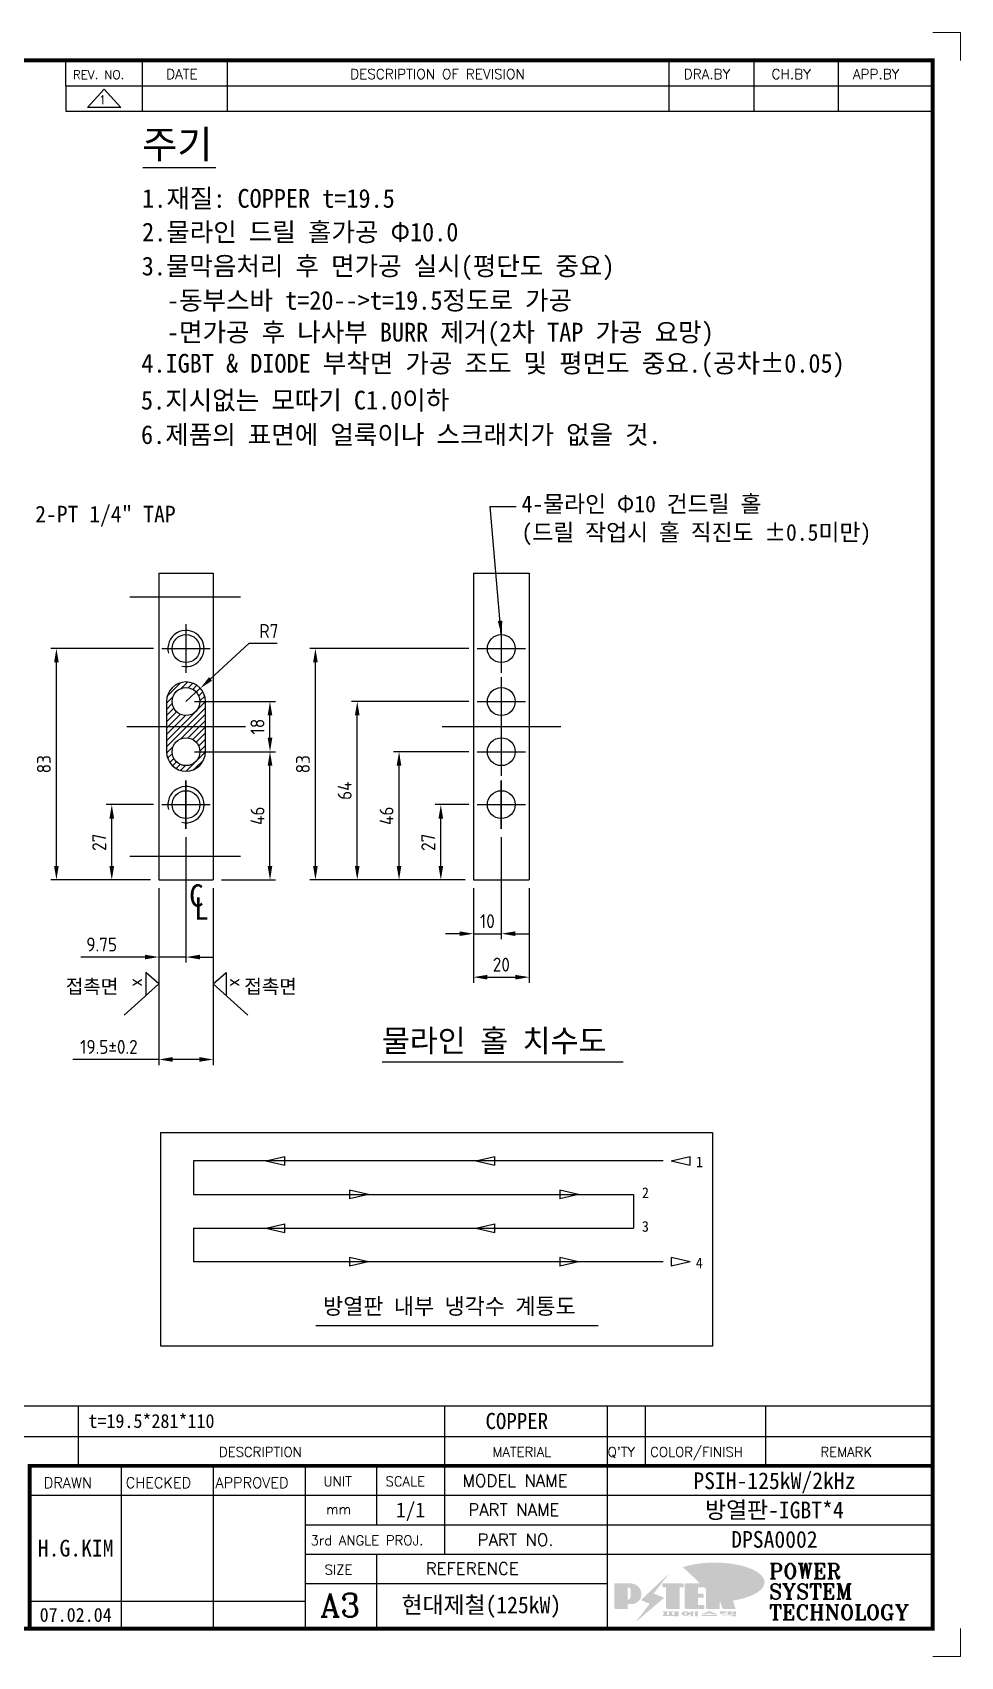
# Model space of a CAD drawing. Header units: millimetres. Extents: x 352 to 10586, y 0 to 3040.
# Drawn here: x 5972 to 6305, y 2121 to 2703 of the extents above; entities that cross this region are included whole.
import ezdxf
from ezdxf.enums import TextEntityAlignment as Align

# ---------------------------------------------------------------- set-up
doc = ezdxf.new("R2010")
doc.units = ezdxf.units.MM
doc.linetypes.add('CENTER', pattern=[50.8, 31.75, -6.35, 6.35, -6.35])
for name, color, linetype in [('CENTER', 1, 'CENTER'), ('FORMAT-1', 7, 'Continuous'), ('line', 3, 'Continuous')]:
    doc.layers.add(name, color=color, linetype=linetype)
doc.styles.add('HAN', font='')
doc.styles.add('RC', font='ROMANC.SHX')
doc.styles.add('ROMANT', font='romant')
doc.styles.add('RT', font='ROMANT.SHX', dxfattribs={"oblique": 15})
doc.styles.get("Standard").update_dxf_attribs({"font": 'ISOCP.SHX', "bigfont": 'WHGTXT.SHX'})
doc.styles.get('HAN').set_extended_font_data('GulimChe')
doc.dimstyles.new('PSTEK-2', dxfattribs={"dimtxt": 5, "dimasz": 5, "dimexe": 2, "dimexo": 3, "dimgap": 2, "dimtad": 1, "dimtoh": 1, "dimrnd": 0.05, "dimdsep": 46, "dimtxsty": 'Standard', "dimcen": 0, "dimclrt": 3, "dimadec": 1, "dimazin": 2, "dimtfac": 1, "dimtmove": 0, "dimatfit": 3, "dimfxl": 0, "dimtolj": 1, "dimtzin": 0, "dimarcsym": 0})

# ---------------------------------------------------------------- blocks, each defined once
blk = doc.blocks.new('new LOGO')
at = {"layer": 'line'}
h = blk.add_hatch(color=250, dxfattribs=at)
h.paths.add_polyline_path([(44.5, 69.4), (46.6, 69.4, -0.129793), (52, 68, 0.221832), (43.6, 71.9), (41.5, 71.9), (41.5, 27.9), (43.6, 27.9, 0.02048), (44.5, 28)], flags=17)
h.paths.add_polyline_path([(44.5, 13.9), (57.3, 13.9, 0.72362), (77.1, 73.9, -0.679777), (54.3, 16.4), (41.5, 16.4), (41.5, -0.1), (3, -0.1), (3, -2.6), (44.5, -2.6)])
h.paths.add_polyline_path([(117.9, 14.2), (71.5, -44.4), (77.1, -39.6), (120.8, 15.6), (92, 28.9), (173.3, 106), (177.5, 111.4), (89.1, 27.6)])
h.paths.add_polyline_path([(162.7, 71.9), (162.7, 69.4), (172.5, 69.4), (172.5, 71.9)], flags=17)
h.paths.add_polyline_path([(217.7, 69.4), (230.5, 69.4), (230.5, 80.4), (227.5, 80.4), (227.5, 71.9), (214.7, 71.9), (214.7, -0.1), (175.5, -0.1), (175.5, -2.6), (217.7, -2.6)])
h.paths.add_polyline_path([(297.8, 46.6), (294.8, 46.6), (294.8, 37.4), (276, 37.4), (276, 10.9), (279, 10.9), (279, 34.9), (297.8, 34.9)])
h.paths.add_polyline_path([(300, 8.4), (297, 8.4), (297, -0.1), (237.5, -0.1), (237.5, -2.6), (300, -2.6)])
h.paths.add_polyline_path([(297.8, 80.4), (294.8, 80.4), (294.8, 71.9), (276, 71.9), (276, 49.1), (279, 49.1), (279, 69.4), (297.8, 69.4)])
h.paths.add_polyline_path([(350.2, 80.4), (347.2, 80.4), (347.2, 61.6), (350.2, 63.5)])
h.paths.add_polyline_path([(350.2, 26.7), (347.2, 35.2), (347.2, -0.1), (308.5, -0.1), (308.5, -2.6), (350.2, -2.6)])
h.paths.add_polyline_path([(402.7, 80.4), (396.5, 80.4), (379.6, 66.8), (400.5, -0.1), (361.8, -0.1), (362.7, -2.6), (403.5, -2.6), (382.6, 64.3)])
blk.add_hatch(color=5, dxfattribs=at).paths.add_polyline_path([(166.3, 35), (131, 49), (180.4, 112.7), (92, 28.9), (120.8, 15.6), (74.4, -43)])
h = blk.add_hatch(color=253, dxfattribs=at)
edge = h.paths.add_edge_path()
edge.add_ellipse((333.9, 86.4), major_axis=(-165.9, 0), ratio=0.39426, start_angle=111.5127, end_angle=334.469)
edge.add_ellipse((314.1, 81.2), major_axis=(-153.7, 0), ratio=0.40699, start_angle=121.3066, end_angle=327.7437, ccw=False)
edge.add_line((394, 27.8), (394.7, 25.6))
h = blk.add_hatch(color=1, dxfattribs=at)
h.paths.add_polyline_path([(41.5, 16.4), (54.3, 16.4, 1), (54.3, 82.9), (0, 82.9), (0, -0.1), (41.5, -0.1)])
h.paths.add_polyline_path([(41.5, 27.9), (41.5, 71.9), (43.6, 71.9, -0.414214), (54.6, 60.9), (54.6, 38.9, -0.414214), (43.6, 27.9)], flags=16)
h.paths.add_polyline_path([(214.7, 71.9), (227.5, 71.9), (227.5, 82.9), (159.7, 82.9), (159.7, 71.9), (172.5, 71.9), (172.5, -0.1), (214.7, -0.1)])
h.paths.add_polyline_path([(276, 37.4), (294.8, 37.4), (294.8, 49.1), (276, 49.1), (276, 71.9), (294.8, 71.9), (294.8, 82.9), (234.5, 82.9), (234.5, -0.1), (297, -0.1), (297, 10.9), (276, 10.9)])
h.paths.add_polyline_path([(347.2, 35.2), (359.7, -0.1), (400.5, -0.1), (379.6, 66.8), (399.7, 82.9), (380.6, 82.9), (347.2, 61.6), (347.2, 82.9), (305.5, 82.9), (305.5, -0.1), (347.2, -0.1)])
h = blk.add_hatch(color=250, dxfattribs=at)
edge = h.paths.add_edge_path()
edge.add_ellipse((237.8, -17.6), major_axis=(-14.3, 0), ratio=0.526336, start_angle=192.2456, end_angle=269.0748)
edge.add_line((238.1, -10.1), (237.6, -10.1))
edge.add_ellipse((237.8, -17.6), major_axis=(-14.3, 0), ratio=0.526336, start_angle=270.9252, end_angle=449.0748)
edge.add_line((237.6, -25.1), (238.1, -25.1))
edge.add_ellipse((237.8, -17.6), major_axis=(-14.3, 0), ratio=0.526336, start_angle=450.9252, end_angle=527.7544)
edge.add_line((251.7, -19.2), (254.1, -19.2))
edge.add_line((254.1, -19.2), (254.1, -27.1))
edge.add_line((254.1, -27.1), (263.1, -27.1))
edge.add_line((263.1, -27.1), (263.1, -10.1))
edge.add_line((263.1, -10.1), (254.1, -10.1))
edge.add_line((254.1, -10.1), (254.1, -16))
edge.add_line((254.1, -16), (251.7, -16))
h.paths.add_polyline_path([(241, -16.4), (241, -18.7, -1), (234.4, -18.7), (234.4, -16.4, -1)], flags=16)
h.paths.add_polyline_path([(278.2, -10.1), (268.1, -10.1), (268.1, -27.1), (278.2, -27.1)])
h.paths.add_polyline_path([(310.3, -10.1), (310.3, -11.1, -0.157169), (289.3, -17.5), (294, -19.9, 0.128407), (316.3, -15.9, 0.128407), (338.6, -19.9), (343.3, -17.5, -0.157169), (322.2, -11.1), (322.2, -10.1)])
h.paths.add_polyline_path([(342.1, -25.1), (342.1, -22.3), (290.4, -22.3), (290.4, -25.1)])
h.paths.add_polyline_path([(352, -10.1), (352, -16.2, 0.414214), (354, -18.2), (378.7, -18.2), (378.7, -19.6), (390.2, -19.6), (390.2, -10.1), (378.7, -10.1), (378.7, -13.6), (374.7, -13.6), (374.7, -15.1), (378.7, -15.1), (378.7, -16.2), (364.7, -16.2), (364.7, -15.1), (371.2, -15.1), (371.2, -13.6), (364.7, -13.6), (364.7, -12.6), (374.7, -12.6), (374.7, -10.1)])
h.paths.add_polyline_path([(393.8, -10.1), (393.8, -19.6), (405, -19.6), (405, -10.1)])
h.paths.add_polyline_path([(405, -27.1), (405, -20.9), (356.8, -20.9), (356.8, -23), (391.8, -23), (391.8, -27.1)])
h.paths.add_polyline_path([(200.4, -10.1), (200.4, -22.3), (193.2, -22.3), (193.2, -12.6), (196.6, -12.6), (196.6, -10.1), (161, -10.1), (161, -12.6), (164.5, -12.6), (164.5, -22.3), (161, -22.3), (161, -25.1), (200.4, -25.1), (200.4, -27.1), (213.9, -27.1), (213.9, -10.1)])
h.paths.add_polyline_path([(182, -12.6), (175.6, -12.6), (175.6, -22.3), (182, -22.3)], flags=17)
blk = doc.blocks.new('format-3')
at = {"color": 3, "lineweight": 9}
for p, q in [((414.5, 291.3), (419.5, 291.3)), ((419.5, 286.3), (419.5, 291.3)), ((419.5, 5), (419.5, 0)), ((414.5, 0), (419.5, 0))]:
    blk.add_line(p, q, dxfattribs=at)
at = {"color": 180}
for p, q in [((258.97, 281.75), (258.97, 286.3)), ((272.71, 281.75), (272.71, 286.3)), ((287.94, 281.75), (287.94, 286.3)), ((367.22, 281.75), (367.22, 286.3)), ((382.45, 281.75), (382.45, 286.3)), ((397.61, 281.75), (397.61, 286.3)), ((258.97, 281.75), (414.5, 281.75)), ((228.5, 39.49), (414.5, 39.49)), ((261.24, 34.21), (261.24, 39.49)), ((326.9, 39.49), (326.9, 34.21)), ((356.11, 39.49), (356.11, 34.21)), ((362.93, 39.49), (362.93, 34.21)), ((384.48, 39.49), (384.48, 34.21)), ((268.96, 5), (268.96, 34.21)), ((285.45, 5), (285.45, 34.21)), ((301.94, 5), (301.94, 34.21)), ((314.72, 34.21), (314.72, 23.65)), ((326.9, 34.21), (326.9, 18.37)), ((356.11, 34.21), (356.11, 5)), ((252.48, 28.93), (414.5, 28.93)), ((301.94, 23.65), (414.5, 23.65)), ((301.94, 18.37), (414.5, 18.37)), ((314.72, 18.37), (314.72, 5)), ((301.94, 13.09), (356.11, 13.09)), ((252.48, 9.95), (301.94, 9.95))]:
    blk.add_line(p, q, dxfattribs=at)
at = {"const_width": 0.7}
blk.add_lwpolyline([(252.48, 5), (252.48, 34.21), (414.5, 34.21)], dxfattribs=at)
at = {"layer": 'FORMAT-1', "const_width": 0.7}
blk.add_lwpolyline([(13, 5), (13, 286.3), (414.5, 286.3), (414.5, 5)], close=True, dxfattribs=at)
at = {"xscale": 0.05400000000000027, "yscale": 0.05400000000000027, "zscale": 0.05400000000000027}
blk.add_blockref('new LOGO', (357.35, 8.65), dxfattribs=at)
at = {"color": 2, "style": 'RC'}
for s, height, p in [('REV. NO.', 1.56, (260.23, 282.95)), ('DATE', 1.788, (276.95, 282.94)), ('DESCRIPTION OF REVISION', 1.7875, (309.98, 282.94)), ('DRA.BY', 1.788, (369.83, 282.94)), ('CH.BY', 1.788, (385.59, 282.94)), ('APP.BY', 1.788, (400.18, 282.94)), ('COLOR/FINISH', 1.7424, (363.8, 35.83)), ('DESCRIPTION', 1.7424, (286.43, 35.83)), ('MATERIAL', 1.742, (335.52, 35.83)), ("Q'TY", 1.742, (356.17, 35.83)), ('REMARK', 1.742, (394.37, 35.83)), ('DRAWN', 1.9, (255, 30.22)), ('CHECKED', 1.9, (269.71, 30.22)), ('APPROVED', 1.9, (285.8, 30.22)), ('UNIT', 1.742, (305.19, 30.55)), ('SCALE', 1.742, (316.32, 30.55)), ('MODEL NAME', 2.178, (330.12, 30.46)), ('mm', 1.742, (305.67, 25.56)), ('PART NAME', 2.178, (331.17, 25.24)), ('3rd ANGLE PROJ.', 1.7424, (302.87, 19.97)), ('PART NO.', 2.178, (332.84, 19.85)), ('SIZE', 1.742, (305.39, 14.71)), ('REFERENCE', 2.178, (323.52, 14.69))]:
    blk.add_text(s, height=height, dxfattribs=at).set_placement(p)
at = {"style": 'ROMANT'}
for s, p in [('POWER', (385.15, 13.96)), ('SYSTEM', (385.15, 10.31)), ('TECHNOLOGY', (385.15, 6.56))]:
    blk.add_text(s, height=2.7, dxfattribs=at).set_placement(p)
at = {"color": 2, "lineweight": 25, "style": 'RC'}
blk.add_text('A3', height=4.182, dxfattribs=at).set_placement((304.61, 7.14))
at = {"style": 'HAN'}
for tag, height, p in [('MODEL-NAME', 3, (386.1, 31.53)), ('SCALE', 2.7, (320.81, 26.29)), ('PART-NAME', 3, (386.1, 26.29)), ('DRA-BY', 3, (260.72, 19.44)), ('CH-BY', 3, (277.21, 19.44)), ('APP-BY', 3, (293.7, 19.44)), ('PART-NO', 3, (386.1, 21.01)), ('CH-DATE', 2.5, (277.21, 7.47)), ('관련업체', 3, (333.52, 9.26)), ('DRA-DATE', 2.5, (260.72, 7.47)), ('APP-DATE', 2.5, (293.7, 7.47))]:
    blk.add_attdef(tag, text='', height=height, dxfattribs=at).set_placement(p, align=Align.MIDDLE_CENTER)
blk = doc.blocks.new('no3')
at = {"color": 180}
for p, q in [((0, 5.5), (0, 0)), ((0, 5.5), (186, 5.5)), ((6.79, 5.5), (6.79, 0)), ((32.74, 0.11), (32.74, 5.5)), ((98.4, 5.5), (98.4, 0)), ((127.61, 5.5), (127.61, 0)), ((134.43, 5.5), (134.43, 0)), ((155.98, 5.5), (155.98, 0))]:
    blk.add_line(p, q, dxfattribs=at)
at = {"color": 2, "style": 'RT', "oblique": 15}
blk.add_attdef('NO', text='', height=1.74, dxfattribs=at).set_placement((3.38, 2.51), align=Align.MIDDLE_CENTER)
at = {"color": 2, "style": 'HAN'}
for tag, p in [('PART-NO', (19.76, 2.75)), ('MATERIAL', (111.38, 2.75)), ("Q'TY", (131.02, 2.75)), ('COLOR/FINISH', (145.2, 2.75)), ('REMARK', (170.76, 2.75))]:
    blk.add_attdef(tag, text='', height=2.9, dxfattribs=at).set_placement(p, align=Align.MIDDLE_CENTER)
blk.add_attdef('DESCRIPTION', text='', height=2.9, dxfattribs=at).set_placement((34.51, 2.75), align=Align.MIDDLE_LEFT)
blk = doc.blocks.new('re3')
at = {"color": 180}
for p, q in [((0, 0), (0, -4.55)), ((6.87, -0.64), (3.86, -3.91)), ((6.87, -0.64), (9.88, -3.91)), ((13.74, -4.55), (13.74, 0)), ((28.97, -4.55), (28.97, 0)), ((108.25, -4.55), (108.25, 0)), ((123.49, -4.55), (123.49, 0)), ((138.64, -4.55), (138.64, 0)), ((0, -4.55), (155.53, -4.55)), ((9.88, -3.91), (3.86, -3.91))]:
    blk.add_line(p, q, dxfattribs=at)
at = {"color": 2, "style": 'RC', "oblique": 15}
blk.add_attdef('REV.NO', text='', height=1.56, dxfattribs=at).set_placement((6.59, -2.56), align=Align.MIDDLE_CENTER)
blk.add_attdef('-1', text='', height=1.56, dxfattribs=at).set_placement((9.37, -1.66), align=Align.MIDDLE_LEFT)
at = {"color": 2, "style": 'HAN'}
for tag, p in [('REV.-DATE', (21.36, -2.28)), ('DRA.BY', (115.87, -2.28)), ('CH.BY', (131.07, -2.28)), ('APP.BY', (147.09, -2.28))]:
    blk.add_attdef(tag, text='', height=2.5, dxfattribs=at).set_placement(p, align=Align.MIDDLE_CENTER)
blk.add_attdef('DESCRIPTION-OF-REVISION', text='', height=2.5, dxfattribs=at).set_placement((31.61, -2.28), align=Align.MIDDLE_LEFT)
blk = doc.blocks.new('*D617')
at = {"color": 0, "lineweight": -2}
for p, q in [((6017.17, 2396.29), (6017.17, 2332.88)), ((6036.67, 2396.29), (6036.67, 2332.88)), ((6017.17, 2334.88), (5986.36, 2334.88)), ((6031.67, 2334.88), (6022.17, 2334.88))]:
    blk.add_line(p, q, dxfattribs=at)
at = {"color": 0}
for points in [[(6022.17, 2335.72), (6022.17, 2334.05), (6017.17, 2334.88)], [(6031.67, 2335.72), (6031.67, 2334.05), (6036.67, 2334.88)]]:
    blk.add_solid(points, dxfattribs=at)
at = {"layer": 'Defpoints', "color": 0}
for p in [(6017.17, 2399.29), (6036.67, 2399.29), (6017.17, 2334.88)]:
    blk.add_point(p, dxfattribs=at)
at = {"color": 3, "insert": (5999.26, 2339.38), "char_height": 5, "attachment_point": 5}
blk.add_mtext('\\A1;19.5±0.2', dxfattribs=at)
blk = doc.blocks.new('*D618')
at = {"color": 0, "lineweight": -2}
for p, q in [((6026.92, 2414.59), (6026.92, 2369.62)), ((6017.17, 2396.29), (6017.17, 2369.62)), ((6012.17, 2371.62), (5989.22, 2371.62)), ((6026.92, 2371.62), (6017.17, 2371.62)), ((6031.92, 2371.62), (6036.92, 2371.62))]:
    blk.add_line(p, q, dxfattribs=at)
at = {"color": 0}
for points in [[(6012.17, 2372.45), (6012.17, 2370.78), (6017.17, 2371.62)], [(6031.92, 2372.45), (6031.92, 2370.78), (6026.92, 2371.62)]]:
    blk.add_solid(points, dxfattribs=at)
at = {"layer": 'Defpoints', "color": 0}
for p in [(6026.92, 2417.59), (6017.17, 2399.29), (6017.17, 2371.62)]:
    blk.add_point(p, dxfattribs=at)
at = {"color": 3, "insert": (5996.67, 2376.12), "char_height": 5, "attachment_point": 5}
blk.add_mtext('\\A1;9.75', dxfattribs=at)
blk = doc.blocks.new('*D521')
at = {"color": 0, "lineweight": -2}
for p, q in [((6015.22, 2426.29), (5998.29, 2426.29)), ((6000.29, 2404.29), (6000.29, 2421.29)), ((6014.17, 2399.29), (5998.29, 2399.29))]:
    blk.add_line(p, q, dxfattribs=at)
at = {"color": 0}
for points in [[(5999.45, 2421.29), (6001.12, 2421.29), (6000.29, 2426.29)], [(5999.45, 2404.29), (6001.12, 2404.29), (6000.29, 2399.29)]]:
    blk.add_solid(points, dxfattribs=at)
at = {"layer": 'Defpoints', "color": 0}
for p in [(6000.29, 2426.29), (6018.22, 2426.29), (6017.17, 2399.29)]:
    blk.add_point(p, dxfattribs=at)
at = {"color": 3, "insert": (5995.79, 2412.79), "char_height": 5, "attachment_point": 5, "rotation": 90}
blk.add_mtext('\\A1;27', dxfattribs=at)
blk = doc.blocks.new('*D522')
at = {"color": 0, "lineweight": -2}
for p, q in [((6015.22, 2482.29), (5978.42, 2482.29)), ((5980.42, 2404.29), (5980.42, 2477.29)), ((6014.17, 2399.29), (5978.42, 2399.29))]:
    blk.add_line(p, q, dxfattribs=at)
at = {"color": 0}
for points in [[(5979.58, 2477.29), (5981.25, 2477.29), (5980.42, 2482.29)], [(5979.58, 2404.29), (5981.25, 2404.29), (5980.42, 2399.29)]]:
    blk.add_solid(points, dxfattribs=at)
at = {"layer": 'Defpoints', "color": 0}
for p in [(5980.42, 2482.29), (6018.22, 2482.29), (6017.17, 2399.29)]:
    blk.add_point(p, dxfattribs=at)
at = {"color": 3, "insert": (5975.92, 2440.79), "char_height": 5, "attachment_point": 5, "rotation": 90}
blk.add_mtext('\\A1;83', dxfattribs=at)
blk = doc.blocks.new('*D523')
at = {"color": 0, "lineweight": -2}
for p, q in [((6128.39, 2426.29), (6116.38, 2426.29)), ((6118.38, 2404.29), (6118.38, 2421.29)), ((6127.09, 2399.29), (6116.38, 2399.29))]:
    blk.add_line(p, q, dxfattribs=at)
at = {"color": 0}
for points in [[(6117.54, 2421.29), (6119.21, 2421.29), (6118.38, 2426.29)], [(6117.54, 2404.29), (6119.21, 2404.29), (6118.38, 2399.29)]]:
    blk.add_solid(points, dxfattribs=at)
at = {"layer": 'Defpoints', "color": 0}
for p in [(6118.38, 2426.29), (6131.39, 2426.29), (6130.09, 2399.29)]:
    blk.add_point(p, dxfattribs=at)
at = {"color": 3, "insert": (6113.88, 2412.79), "char_height": 5, "attachment_point": 5, "rotation": 90}
blk.add_mtext('\\A1;27', dxfattribs=at)
blk = doc.blocks.new('*D524')
at = {"color": 0, "lineweight": -2}
for p, q in [((6128.39, 2445.29), (6101.38, 2445.29)), ((6103.38, 2404.29), (6103.38, 2440.29)), ((6127.09, 2399.29), (6101.38, 2399.29))]:
    blk.add_line(p, q, dxfattribs=at)
at = {"color": 0}
for points in [[(6102.54, 2440.29), (6104.21, 2440.29), (6103.38, 2445.29)], [(6102.54, 2404.29), (6104.21, 2404.29), (6103.38, 2399.29)]]:
    blk.add_solid(points, dxfattribs=at)
at = {"layer": 'Defpoints', "color": 0}
for p in [(6103.38, 2445.29), (6131.39, 2445.29), (6130.09, 2399.29)]:
    blk.add_point(p, dxfattribs=at)
at = {"color": 3, "insert": (6098.88, 2422.29), "char_height": 5, "attachment_point": 5, "rotation": 90}
blk.add_mtext('\\A1;46', dxfattribs=at)
blk = doc.blocks.new('*D525')
at = {"color": 0, "lineweight": -2}
for p, q in [((6128.39, 2463.29), (6086.38, 2463.29)), ((6088.38, 2404.29), (6088.38, 2458.29)), ((6127.09, 2399.29), (6086.38, 2399.29))]:
    blk.add_line(p, q, dxfattribs=at)
at = {"color": 0}
for points in [[(6087.54, 2458.29), (6089.21, 2458.29), (6088.38, 2463.29)], [(6087.54, 2404.29), (6089.21, 2404.29), (6088.38, 2399.29)]]:
    blk.add_solid(points, dxfattribs=at)
at = {"layer": 'Defpoints', "color": 0}
for p in [(6088.38, 2463.29), (6131.39, 2463.29), (6130.09, 2399.29)]:
    blk.add_point(p, dxfattribs=at)
at = {"color": 3, "insert": (6083.88, 2431.29), "char_height": 5, "attachment_point": 5, "rotation": 90}
blk.add_mtext('\\A1;64', dxfattribs=at)
blk = doc.blocks.new('*D526')
at = {"color": 0, "lineweight": -2}
for p, q in [((6128.39, 2482.29), (6071.38, 2482.29)), ((6073.38, 2404.29), (6073.38, 2477.29)), ((6127.09, 2399.29), (6071.38, 2399.29))]:
    blk.add_line(p, q, dxfattribs=at)
at = {"color": 0}
for points in [[(6072.54, 2477.29), (6074.21, 2477.29), (6073.38, 2482.29)], [(6072.54, 2404.29), (6074.21, 2404.29), (6073.38, 2399.29)]]:
    blk.add_solid(points, dxfattribs=at)
at = {"layer": 'Defpoints', "color": 0}
for p in [(6073.38, 2482.29), (6131.39, 2482.29), (6130.09, 2399.29)]:
    blk.add_point(p, dxfattribs=at)
at = {"color": 3, "insert": (6068.88, 2440.79), "char_height": 5, "attachment_point": 5, "rotation": 90}
blk.add_mtext('\\A1;83', dxfattribs=at)
blk = doc.blocks.new('*D527')
at = {"color": 0, "lineweight": -2}
for p, q in [((6130.09, 2396.29), (6130.09, 2362.4)), ((6150.09, 2396.29), (6150.09, 2362.4)), ((6135.09, 2364.4), (6145.09, 2364.4))]:
    blk.add_line(p, q, dxfattribs=at)
at = {"color": 0}
for points in [[(6135.09, 2365.23), (6135.09, 2363.56), (6130.09, 2364.4)], [(6145.09, 2365.23), (6145.09, 2363.56), (6150.09, 2364.4)]]:
    blk.add_solid(points, dxfattribs=at)
at = {"layer": 'Defpoints', "color": 0}
for p in [(6130.09, 2399.29), (6150.09, 2399.29), (6150.09, 2364.4)]:
    blk.add_point(p, dxfattribs=at)
at = {"color": 3, "insert": (6140.09, 2368.9), "char_height": 5, "attachment_point": 5}
blk.add_mtext('\\A1;20', dxfattribs=at)
blk = doc.blocks.new('*D528')
at = {"color": 0, "lineweight": -2}
for p, q in [((6140.09, 2414.59), (6140.09, 2378)), ((6130.09, 2396.29), (6130.09, 2378)), ((6125.09, 2380), (6120.09, 2380)), ((6130.09, 2380), (6140.09, 2380)), ((6145.09, 2380), (6150.09, 2380))]:
    blk.add_line(p, q, dxfattribs=at)
at = {"color": 0}
for points in [[(6125.09, 2380.84), (6125.09, 2379.17), (6130.09, 2380)], [(6145.09, 2380.84), (6145.09, 2379.17), (6140.09, 2380)]]:
    blk.add_solid(points, dxfattribs=at)
at = {"layer": 'Defpoints', "color": 0}
for p in [(6140.09, 2417.59), (6130.09, 2399.29), (6140.09, 2380)]:
    blk.add_point(p, dxfattribs=at)
at = {"color": 3, "insert": (6135.09, 2384.5), "char_height": 5, "attachment_point": 5}
blk.add_mtext('\\A1;10', dxfattribs=at)
blk = doc.blocks.new('*D620')
at = {"color": 0, "lineweight": -2}
for p, q in [((6029.92, 2445.29), (6059.07, 2445.29)), ((6057.07, 2404.29), (6057.07, 2440.29)), ((6039.67, 2399.29), (6059.07, 2399.29))]:
    blk.add_line(p, q, dxfattribs=at)
at = {"color": 0}
for points in [[(6056.23, 2440.29), (6057.9, 2440.29), (6057.07, 2445.29)], [(6056.23, 2404.29), (6057.9, 2404.29), (6057.07, 2399.29)]]:
    blk.add_solid(points, dxfattribs=at)
at = {"layer": 'Defpoints', "color": 0}
for p in [(6026.92, 2445.29), (6057.07, 2445.29), (6036.67, 2399.29)]:
    blk.add_point(p, dxfattribs=at)
at = {"color": 3, "insert": (6052.57, 2422.29), "char_height": 5, "attachment_point": 5, "rotation": 90}
blk.add_mtext('\\A1;46', dxfattribs=at)
blk = doc.blocks.new('*D621')
at = {"color": 0, "lineweight": -2}
for p, q in [((6029.92, 2463.29), (6059.07, 2463.29)), ((6057.07, 2450.29), (6057.07, 2458.29)), ((6029.92, 2445.29), (6059.07, 2445.29))]:
    blk.add_line(p, q, dxfattribs=at)
at = {"color": 0}
for points in [[(6056.23, 2458.29), (6057.9, 2458.29), (6057.07, 2463.29)], [(6056.23, 2450.29), (6057.9, 2450.29), (6057.07, 2445.29)]]:
    blk.add_solid(points, dxfattribs=at)
at = {"layer": 'Defpoints', "color": 0}
for p in [(6026.92, 2463.29), (6057.07, 2463.29), (6026.92, 2445.29)]:
    blk.add_point(p, dxfattribs=at)
at = {"color": 3, "insert": (6052.57, 2454.29), "char_height": 5, "attachment_point": 5, "rotation": 90}
blk.add_mtext('\\A1;18', dxfattribs=at)
blk = doc.blocks.new('*D623')
at = {"color": 0, "lineweight": -2}
for p, q in [((6049.5, 2484.07), (6035.75, 2471.41)), ((6059.67, 2484.07), (6049.5, 2484.07)), ((6026.92, 2463.29), (6032.07, 2468.03))]:
    blk.add_line(p, q, dxfattribs=at)
at = {"color": 0}
blk.add_solid([(6035.19, 2472.03), (6036.32, 2470.8), (6032.07, 2468.03)], dxfattribs=at)
at = {"layer": 'Defpoints', "color": 0}
for p in [(6032.07, 2468.03), (6026.92, 2463.29)]:
    blk.add_point(p, dxfattribs=at)
at = {"color": 3, "insert": (6056.67, 2488.57), "char_height": 5, "attachment_point": 5}
blk.add_mtext('\\A1;R7', dxfattribs=at)

msp = doc.modelspace()

# ---------------------------------------------------------------- hatches: boundary and pattern name
h = msp.add_hatch()
h.set_pattern_fill('ANSI31', color=4, scale=0.5, style=0)
h.set_pattern_definition([(45, (-59882.3874, 3434.1163), (-1.122532015, 1.122532015), [])])
h.paths.add_polyline_path([(6019.924, 2454.287), (6019.924, 2445.287, 1), (6033.924, 2445.287), (6033.924, 2454.287)])
h.paths.add_polyline_path([(6031.924, 2445.287, -1), (6021.924, 2445.287, -1)], flags=16)
h.paths.add_polyline_path([(6033.924, 2454.287), (6033.924, 2463.287, 1), (6019.924, 2463.287), (6019.924, 2454.287)])
h.paths.add_polyline_path([(6021.924, 2463.287, -1), (6031.924, 2463.287, -1)], flags=16)

# ---------------------------------------------------------------- linework, layer by layer
for p, q in [((6011.45, 2654.835, 0.001), (6037.594, 2654.835, 0.001)), ((6097.325, 2333.971, 0.001), (6183.805, 2333.971, 0.001)), ((6198.142, 2298.529, 0.001), (6029.582, 2298.529, 0.001)), ((6029.582, 2298.529, 0.001), (6029.582, 2286.448, 0.001)), ((6055.59, 2298.529, 0.001), (6062.367, 2300.088, 0.001)), ((6055.59, 2298.529, 0.001), (6062.367, 2296.969, 0.001)), ((6062.367, 2296.969, 0.001), (6062.367, 2300.088, 0.001)), ((6130.989, 2298.529, 0.001), (6137.767, 2300.088, 0.001)), ((6130.989, 2298.529, 0.001), (6137.767, 2296.969, 0.001)), ((6137.767, 2296.969, 0.001), (6137.767, 2300.088, 0.001)), ((6201.039, 2298.529, 0.001), (6207.816, 2300.088, 0.001)), ((6201.039, 2298.529, 0.001), (6207.816, 2296.969, 0.001)), ((6207.816, 2296.969, 0.001), (6207.816, 2300.088, 0.001)), ((6029.582, 2286.448, 0.001), (6187.508, 2286.448, 0.001)), ((6085.638, 2288.008, 0.001), (6085.638, 2284.889, 0.001)), ((6092.416, 2286.448, 0.001), (6085.638, 2288.008, 0.001)), ((6092.416, 2286.448, 0.001), (6085.638, 2284.889, 0.001)), ((6161.037, 2288.008, 0.001), (6161.037, 2284.889, 0.001)), ((6167.815, 2286.448, 0.001), (6161.037, 2288.008, 0.001)), ((6167.815, 2286.448, 0.001), (6161.037, 2284.889, 0.001)), ((6187.508, 2286.448, 0.001), (6187.508, 2274.368, 0.001)), ((6029.582, 2274.368, 0.001), (6187.508, 2274.368, 0.001)), ((6029.582, 2274.368, 0.001), (6029.582, 2262.287, 0.001)), ((6055.59, 2274.368, 0.001), (6062.367, 2275.927, 0.001)), ((6055.59, 2274.368, 0.001), (6062.367, 2272.808, 0.001)), ((6062.367, 2272.808, 0.001), (6062.367, 2275.927, 0.001)), ((6130.989, 2274.368, 0.001), (6137.767, 2275.927, 0.001)), ((6130.989, 2274.368, 0.001), (6137.767, 2272.808, 0.001)), ((6137.767, 2272.808, 0.001), (6137.767, 2275.927, 0.001)), ((6198.142, 2262.287, 0.001), (6029.582, 2262.287, 0.001)), ((6085.638, 2263.847, 0.001), (6085.638, 2260.728, 0.001)), ((6092.416, 2262.287, 0.001), (6085.638, 2263.847, 0.001)), ((6092.416, 2262.287, 0.001), (6085.638, 2260.728, 0.001)), ((6161.037, 2263.847, 0.001), (6161.037, 2260.728, 0.001)), ((6167.815, 2262.287, 0.001), (6161.037, 2263.847, 0.001)), ((6167.815, 2262.287, 0.001), (6161.037, 2260.728, 0.001)), ((6201.039, 2263.847, 0.001), (6201.039, 2260.728, 0.001)), ((6207.816, 2262.287, 0.001), (6201.039, 2263.847, 0.001)), ((6207.816, 2262.287, 0.001), (6201.039, 2260.728, 0.001)), ((6073.54, 2239.408, 0.001), (6174.791, 2239.408, 0.001))]:
    msp.add_line(p, q)
at = {"color": 1}
for p, q in [((6017.174, 2509.287, 0.001), (6036.674, 2509.287, 0.001)), ((6017.174, 2509.287, 0.001), (6017.174, 2399.287, 0.001)), ((6036.674, 2509.287, 0.001), (6036.674, 2399.287, 0.001)), ((6130.085, 2509.287, 0.001), (6150.085, 2509.287, 0.001)), ((6130.085, 2509.287, 0.001), (6130.085, 2399.287, 0.001)), ((6150.085, 2509.287, 0.001), (6150.085, 2399.287, 0.001)), ((6019.924, 2463.287, 0.001), (6019.924, 2445.287, 0.001)), ((6033.924, 2445.287, 0.001), (6033.924, 2463.287, 0.001)), ((6017.174, 2399.287, 0.001), (6036.674, 2399.287, 0.001)), ((6130.085, 2399.287, 0.001), (6150.085, 2399.287, 0.001))]:
    msp.add_line(p, q, dxfattribs=at)
at = {"color": 6, "linetype": 'CENTER', "ltscale": 5}
for p, q in [((6006.756, 2500.787, 0.001), (6046.525, 2500.787, 0.001)), ((6005.642, 2454.287, 0.001), (6048.325, 2454.287, 0.001)), ((6118.803, 2454.287, 0.001), (6161.487, 2454.287, 0.001)), ((6006.756, 2407.787, 0.001), (6046.525, 2407.787, 0.001))]:
    msp.add_line(p, q, dxfattribs=at)
at = {"color": 3}
for p, q in [((6012.512, 2366.082, 0.001), (6012.512, 2357.751, 0.001)), ((6017.174, 2361.978, 0.001), (6012.512, 2366.082, 0.001)), ((6036.674, 2361.978, 0.001), (6041.335, 2366.082, 0.001)), ((6041.335, 2366.082, 0.001), (6041.335, 2357.751, 0.001)), ((6017.174, 2361.978, 0.001), (6004.764, 2350.726, 0.001)), ((6036.674, 2361.978, 0.001), (6049.083, 2350.726, 0.001))]:
    msp.add_line(p, q, dxfattribs=at)
at = {"elevation": 0.001}
msp.add_lwpolyline([(6017.939, 2308.644), (6215.862, 2308.644), (6215.862, 2231.97), (6017.939, 2231.97)], close=True, dxfattribs=at)
at = {"color": 3}
for centre in [(6026.924, 2482.287, 0.001), (6140.085, 2482.287, 0.001), (6026.924, 2463.287, 0.001), (6140.085, 2463.287, 0.001), (6026.924, 2445.287, 0.001), (6140.085, 2445.287, 0.001), (6026.924, 2426.287, 0.001), (6140.085, 2426.287, 0.001)]:
    msp.add_circle(centre, 5, dxfattribs=at)
for centre in [(6026.924, 2482.287, 0.001), (6026.924, 2426.287, 0.001)]:
    msp.add_arc(centre, 6.5, 256.754929, 195.247669)
at = {"color": 1}
for centre, start, end in [((6026.924, 2463.287, 0.001), 0, 180), ((6026.924, 2445.287, 0.001), 180, 0)]:
    msp.add_arc(centre, 7, start, end, dxfattribs=at)
at = {"layer": 'CENTER', "linetype": 'CENTER', "ltscale": 3}
for p, q in [((6026.924, 2490.986, 0.001), (6026.924, 2473.588, 0.001)), ((6140.085, 2490.986, 0.001), (6140.085, 2473.588, 0.001)), ((6018.224, 2482.287, 0.001), (6035.623, 2482.287, 0.001)), ((6131.386, 2482.287, 0.001), (6148.785, 2482.287, 0.001)), ((6140.085, 2471.986, 0.001), (6140.085, 2454.588, 0.001)), ((6131.386, 2463.287, 0.001), (6148.785, 2463.287, 0.001)), ((6140.085, 2453.986, 0.001), (6140.085, 2436.588, 0.001)), ((6131.386, 2445.287, 0.001), (6148.785, 2445.287, 0.001)), ((6026.924, 2434.986, 0.001), (6026.924, 2417.588, 0.001)), ((6026.924, 2417.588, 0.001), (6026.924, 2434.986, 0.001)), ((6140.085, 2434.986, 0.001), (6140.085, 2417.588, 0.001)), ((6140.085, 2417.588, 0.001), (6140.085, 2434.986, 0.001)), ((6018.224, 2426.287, 0.001), (6035.623, 2426.287, 0.001)), ((6018.224, 2426.287, 0.001), (6035.623, 2426.287, 0.001)), ((6131.386, 2426.287, 0.001), (6148.785, 2426.287, 0.001)), ((6131.386, 2426.287, 0.001), (6148.785, 2426.287, 0.001))]:
    msp.add_line(p, q, dxfattribs=at)

# ---------------------------------------------------------------- block references
at = {"xscale": 2, "yscale": 2, "zscale": 2}
msp.add_blockref('format-3', (5465.89, 2120.692, 0.001), dxfattribs=at).add_auto_attribs({'DRA-DATE': '07.02.04', 'DRA-BY': 'H.G.KIM', 'MODEL-NAME': 'PSIH-125kW/2kHz', 'PART-NAME': '방열판-IGBT*4', 'PART-NO': 'DPSA0002', 'SCALE': '1/1', '관련업체': '현대제철(125kW)'})
ref = msp.add_blockref('re3', (5983.821, 2684.192, 0.001), dxfattribs=dict(xscale=2, yscale=2, zscale=2))
ref.add_attrib('REV.NO', '1', dxfattribs={"color": 2, "height": 3.12, "style": 'RC'}).set_placement((5996.998, 2679.077, 0.001), align=Align.MIDDLE_CENTER)
ref = msp.add_blockref('no3', (5922.89, 2199.681, 0.001), dxfattribs=dict(xscale=2, yscale=2, zscale=2))
ref.add_attrib('MATERIAL', 'COPPER', dxfattribs={"color": 2, "height": 5.8, "style": 'HAN'}).set_placement((6145.64, 2205.181, 0.001), align=Align.MIDDLE_CENTER)
ref.add_attrib('DESCRIPTION', 't=19.5*281*110', dxfattribs={"color": 2, "height": 5, "style": 'HAN'}).set_placement((5991.906, 2205.181, 0.001), align=Align.MIDDLE_LEFT)
ref.add_attrib('NO', '1', dxfattribs={"color": 2, "height": 3.48, "style": 'RT'}).set_placement((5929.659, 2204.694, 0.001), align=Align.MIDDLE_CENTER)

# ---------------------------------------------------------------- texts
at = {"color": 3, "style": 'HAN'}
for s, height, p in [('주기', 10.08, (6011.162, 2658.135, 0.001)), ('1.재질: COPPER t=19.5', 6.72, (6011.162, 2640.419, 0.001)), ('2.물라인 드릴 홀가공 Φ10.0', 6.72, (6011.162, 2628.356, 0.001)), ('3.물막음처리 후 면가공 실시(평단도 중요)', 6.72, (6011.043, 2616.149, 0.001)), ('-동부스바 t=20-->t=19.5정도로 가공', 6.72, (6020.086, 2603.845, 0.001)), ('-면가공 후 나사부 BURR 제거(2차 TAP 가공 요망) ', 6.72, (6020.086, 2592.431, 0.001)), ('4.IGBT & DIODE 부착면 가공 조도 및 평면도 중요.(공차%%P0.05)', 6.72, (6010.89, 2581.272, 0.001)), ('5.지시없는 모따기 C1.0이하', 6.72, (6010.776, 2568.043, 0.001)), ('6.제품의 표면에 얼룩이나 스크래치가 없을 것.', 6.72, (6010.776, 2555.672, 0.001)), ('4-물라인 Φ10 건드릴 홀', 6, (6147.345, 2531.177, 6026.423)), ('2-PT 1/4" TAP', 6, (5972.801, 2527.52, 0.001)), ('(드릴 작업시 홀 직진도 %%P0.5미만)', 6, (6147.345, 2520.978, 6026.423)), ('물라인 홀 치수도', 8, (6097.204, 2337.622, 0.001)), ('1', 3.84, (6209.955, 2296.204, 0.001)), ('2', 3.84, (6190.574, 2285.153, 0.001)), ('3', 3.84, (6190.569, 2273.072, 0.001)), ('4', 3.84, (6209.899, 2259.962, 0.001)), ('방열판 내부 냉각수 계통도', 5.76, (6076.122, 2243.476, 0.001))]:
    msp.add_text(s, height=height, dxfattribs=at).set_placement(p)
at = {"color": 2, "style": 'HAN'}
for s, height, p in [('C', 8, (6028.083, 2389.702, 6026.423)), ('L', 8, (6029.865, 2385.025, 6026.423)), ('접촉면', 5, (5983.782, 2358.57, 6026.423)), ('접촉면', 5, (6047.86, 2358.57, 6026.423))]:
    msp.add_text(s, height=height, dxfattribs=at).set_placement(p)
at = {"color": 3, "text_generation_flag": 2}
msp.add_text('x', height=5, rotation=90, dxfattribs=at).set_placement((6011.194, 2364.032, 0.001))
at = {"color": 3}
msp.add_text('x', height=5, rotation=270, dxfattribs=at).set_placement((6042.654, 2364.032, 0.001))

# ---------------------------------------------------------------- dimensions: what is measured, and where the dimension line sits
dim = msp.add_radius_dim(center=(6026.924, 2463.287, 0.001), mpoint=(6032.074, 2468.027, 0.001), dimstyle='PSTEK-2')
dim.commit()
dim.dimension.update_dxf_attribs({"geometry": '*D623', "text_midpoint": (6056.668, 2484.066, 0.001), "dimtype": 164})
for base, p1, p2, picture, middle in [((5980.416, 2482.287, 0.001), (6017.174, 2399.287, 0.001), (6018.224, 2482.287, 0.001), '*D522', (5975.916, 2440.787, 0.001)), ((6073.377, 2482.287, 0.001), (6130.085, 2399.287, 0.001), (6131.386, 2482.287, 0.001), '*D526', (6068.877, 2440.787, 0.001)), ((6057.067, 2463.287, 0.001), (6026.924, 2445.287, 0.001), (6026.924, 2463.287, 0.001), '*D621', (6052.567, 2454.287, 0.001)), ((6088.377, 2463.287, 0.001), (6130.085, 2399.287, 0.001), (6131.386, 2463.287, 0.001), '*D525', (6083.877, 2431.287, 0.001)), ((6057.067, 2445.287, 0.001), (6036.674, 2399.287, 0.001), (6026.924, 2445.287, 0.001), '*D620', (6052.567, 2422.287, 0.001)), ((6103.377, 2445.287, 0.001), (6130.085, 2399.287, 0.001), (6131.386, 2445.287, 0.001), '*D524', (6098.877, 2422.287, 0.001)), ((6000.287, 2426.287, 0.001), (6017.174, 2399.287, 0.001), (6018.224, 2426.287, 0.001), '*D521', (5995.786, 2412.787, 0.001)), ((6118.377, 2426.287, 0.001), (6130.085, 2399.287, 0.001), (6131.386, 2426.287, 0.001), '*D523', (6113.877, 2412.787, 0.001))]:
    dim = msp.add_linear_dim(base=base, p1=p1, p2=p2, angle=90, dimstyle='PSTEK-2')
    dim.commit()
    dim.dimension.update_dxf_attribs({"geometry": picture, "text_midpoint": middle})
dim = msp.add_linear_dim(base=(6017.174, 2371.617, 0.001), p1=(6026.924, 2417.588, 0.001), p2=(6017.174, 2399.287, 0.001), dimstyle='PSTEK-2')
dim.commit()
dim.dimension.update_dxf_attribs({"geometry": '*D618', "text_midpoint": (5996.674, 2371.617, 0.001), "dimtype": 160})
for base, p2, picture, middle in [((6140.085, 2380.004, 0.001), (6140.085, 2417.588, 0.001), '*D528', (6135.085, 2384.504, 0.001)), ((6150.085, 2364.397, 0.001), (6150.085, 2399.287, 0.001), '*D527', (6140.085, 2368.897, 0.001))]:
    dim = msp.add_linear_dim(base=base, p1=(6130.085, 2399.287, 0.001), p2=p2, dimstyle='PSTEK-2')
    dim.commit()
    dim.dimension.update_dxf_attribs({"geometry": picture, "text_midpoint": middle})
dim = msp.add_linear_dim(base=(6017.174, 2334.882, 0.001), p1=(6036.674, 2399.287, 0.001), p2=(6017.174, 2399.287, 0.001), dimstyle='PSTEK-2', override={"dimtol": 1, "dimtp": 0.2, "dimtm": 0.2, "dimtdec": 1})
dim.commit()
dim.dimension.update_dxf_attribs({"geometry": '*D617', "text_midpoint": (5999.265, 2339.384, 0.001)})

# ---------------------------------------------------------------- leaders
msp.add_leader([(6140.085, 2487.287, 6026.423), (6136.049, 2533.268, 6026.423), (6145.445, 2533.268, 6026.423)], dimstyle='PSTEK-2', override={"dimgap": 2, "dimtad": 0})

doc.saveas('drawing.dxf')
